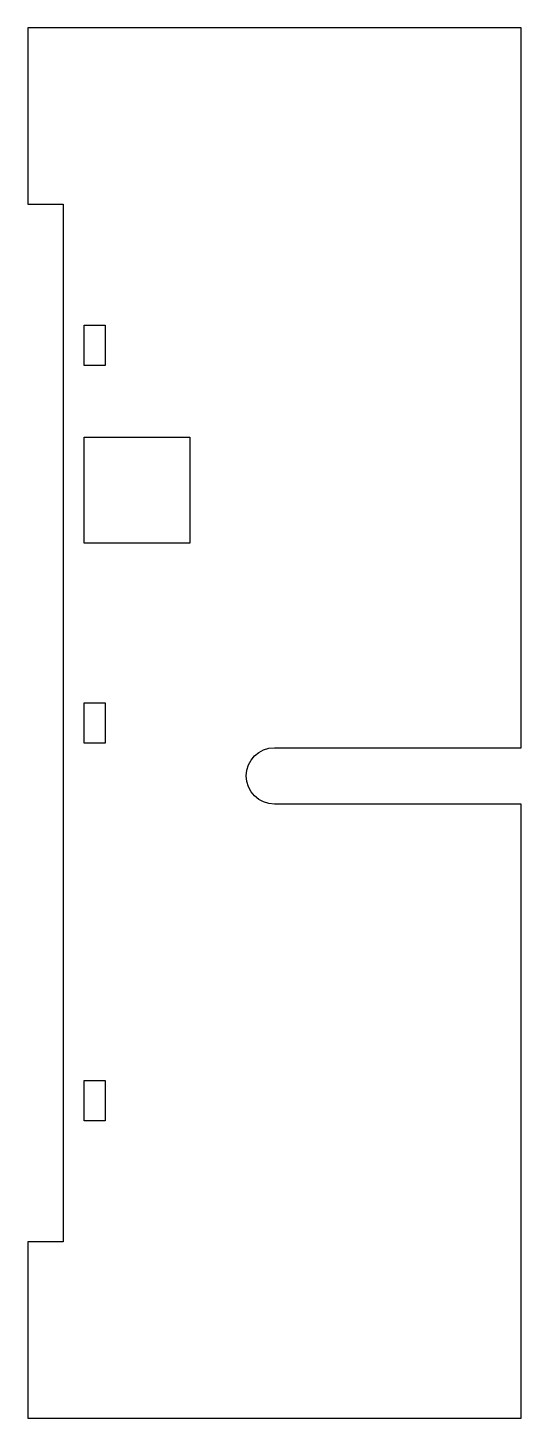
# Model space of a CAD drawing. Header units: millimetres. Extents: x -70 to 0, y 0 to 197.
import ezdxf

# ---------------------------------------------------------------- set-up
doc = ezdxf.new("R2010")
doc.units = ezdxf.units.MM

msp = doc.modelspace()

# ---------------------------------------------------------------- linework, layer by layer
msp.add_lwpolyline([(0, 87), (-35, 87, -1), (-35, 95), (0, 95), (0, 197), (-70, 197), (-70, 172), (-65, 172), (-65, 25), (-70, 25), (-70, 0), (0, 0)], format="xyb", close=True)
for points in [[(-62, 154.85), (-59, 154.85), (-59, 149.15), (-62, 149.15)], [(-47, 139), (-47, 124), (-62, 124), (-62, 139)], [(-62, 101.35), (-59, 101.35), (-59, 95.65), (-62, 95.65)], [(-59, 47.85), (-59, 42.15), (-62, 42.15), (-62, 47.85)]]:
    msp.add_lwpolyline(points, close=True)

doc.saveas('drawing.dxf')
